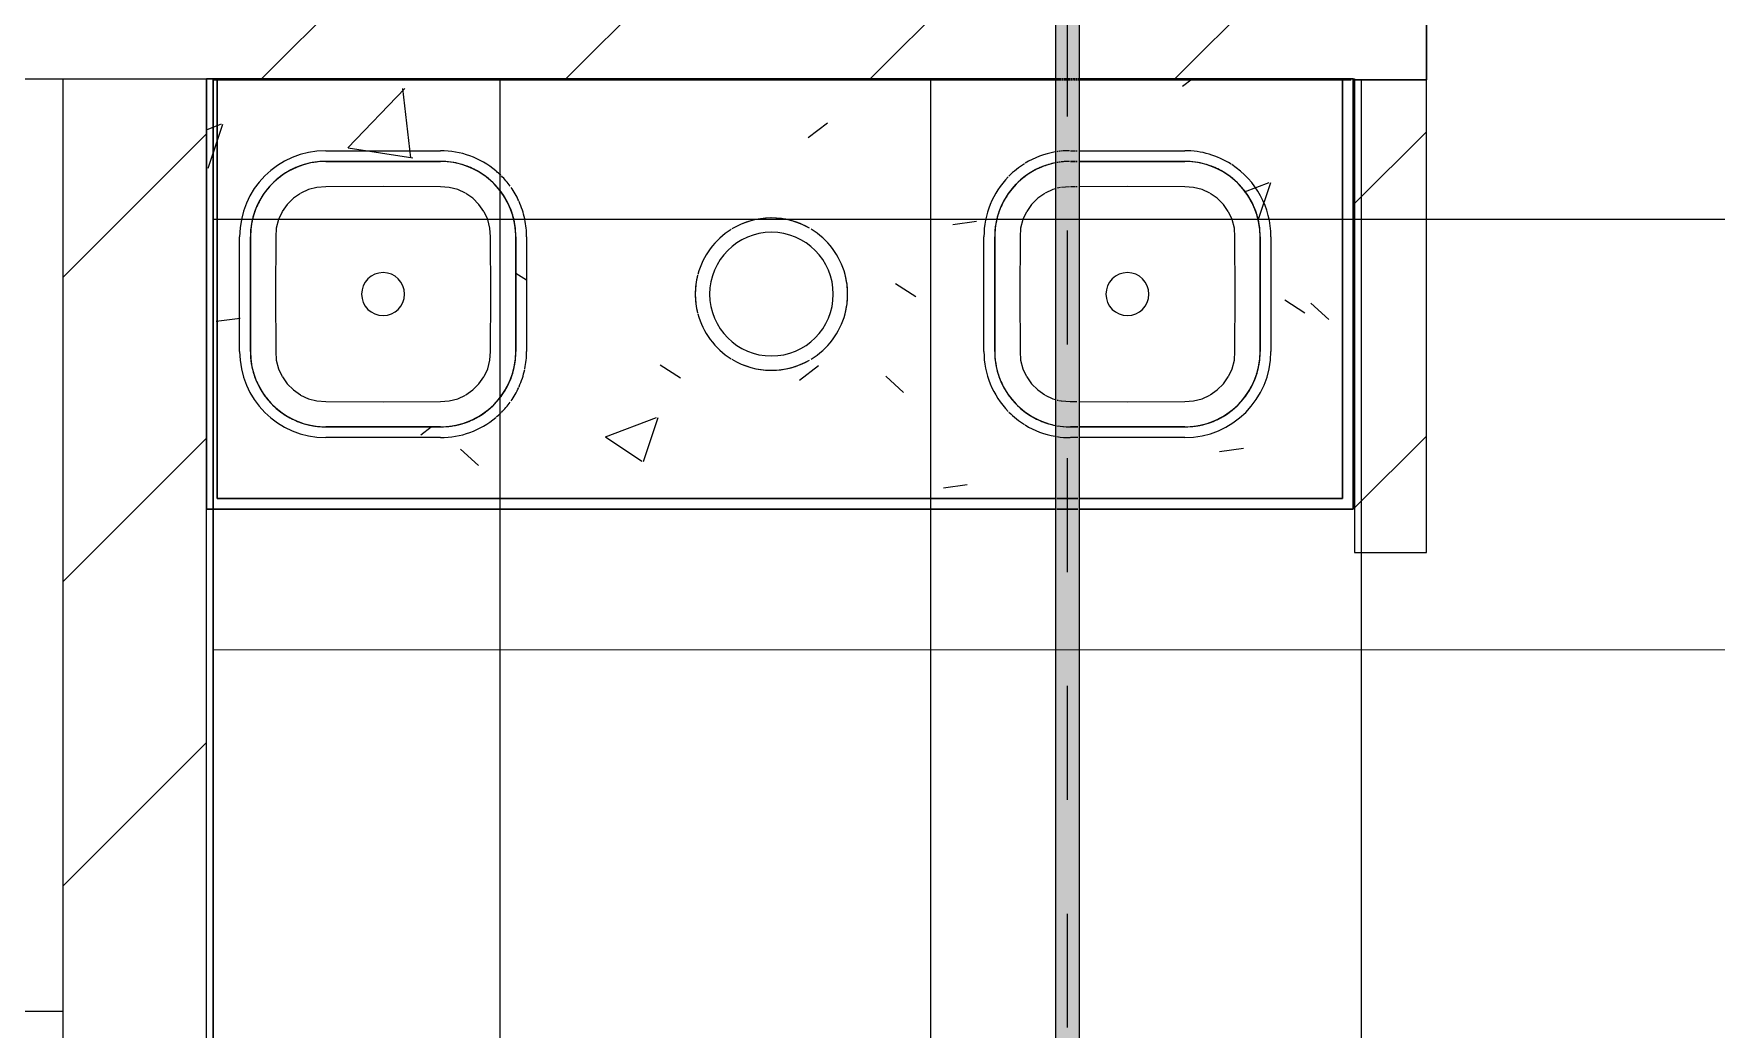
# Model space of a CAD drawing. Header units: millimetres. Extents: x -4000 to 187956, y -58990 to 162485.
# Drawn here: x 7709 to 10054, y 137375 to 138763 of the extents above; entities that cross this region are included whole.
import ezdxf

# ---------------------------------------------------------------- set-up
doc = ezdxf.new("R2010")
doc.units = ezdxf.units.MM
doc.linetypes.add('Dash 1_16_', pattern=[317.5, 158.75, -158.75])
for name, color, linetype, lineweight in [('A-FLOR', 192, 'Continuous', 13), ('A-FLOR-PATT', 8, 'Continuous', 13), ('A-WALL', 113, 'Continuous', 13), ('A-WALL-PATT', 111, 'Continuous', 13), ('P-PIPE', 3, 'Continuous', 9), ('P-PIPE-CNTR', 3, 'Continuous', 9), ('P-SANR-FIXT', 6, 'Continuous', 9)]:
    doc.layers.add(name, color=color, linetype=linetype, lineweight=lineweight)
pattern_1 = [(45, (0, 0), (-212.13203, 212.13203), [])]
pattern_2 = [(50, (-8596.4, -138700.06), (728.7365, -63.7558), [76.2, -838.2]), (355, (-8596.4, -138700.06), (-140.9716, 764.2276), [60.96, -670.56]), (100.451, (-8535.7, -138705.4), (587.77, 700.4668), [64.76, -712.36]), (46.184, (-8596.4, -138496.9), (1084.316, -168.171), [114.3, -1257.3]), (96.636, (-8506.1, -138510.9), (949.61, 989.71), [97.14, -1068.54]), (351.184, (-8596.4, -138496.9), (949.621, 989.701), [91.44, -1005.84]), (21, (-8494.8, -138547.66), (606.4579, -409.0606), [76.2, -838.2]), (326, (-8494.8, -138547.66), (247.2083, 736.753), [60.96, -670.56]), (71.451, (-8444.3, -138581.74), (853.6683, 327.6855), [64.76, -712.36]), (37.5, (-8596.4, -138700.06), (12.3547, 338.2201), [33.528, -628.904, 33.528, -1320.292]), (37.5, (-8596.4, -138700.06), (12.3547, 338.2201), [-695.96, -647.192, 33.528, -639.572]), (7.5, (-8596.4, -138700.06), (267.2789, 400.7221), [33.528, -354.584, 33.528, -870.204]), (7.5, (-8596.4, -138700.06), (267.2789, 400.7221), [-421.64, -613.664, 33.528, -223.012]), (327.5, (-8822.98, -138700.06), (542.36333, -22.91534), [33.528, -220.472, 33.528, -1810.512]), (327.5, (-8822.98, -138700.06), (542.36333, -22.91534), [-287.528, -758.952, 33.528, -1018.032]), (317.5, (-8924.6, -138700.06), (592.517, 101.7071), [33.528, -296.672, 33.528, -1239.52]), (317.5, (-8924.6, -138700.06), (592.517, 101.7071), [-363.728, -492.76, 33.528, -713.232])]

# ---------------------------------------------------------------- blocks, each defined once
blk = doc.blocks.new('PLM-ClinicSink3Basin - PLM-ClinicSink3Basin-766039-0_000')
at = {"layer": 'P-SANR-FIXT'}
h = blk.add_hatch(dxfattribs=at)
h.set_pattern_fill('FP_40', color=256, style=0, pattern_type=2)
h.set_pattern_definition(pattern_2)
h.paths.add_polyline_path([(746.3, -600), (951.9, -600), (951.9, 0), (936.9, 0), (936.9, -585), (-631.3, -585), (-631.3, 0), (-646.3, 0), (-646.3, -600), (462.8, -600)])
h = blk.add_hatch(dxfattribs=at)
h.set_pattern_fill('FP_40', color=256, style=0, pattern_type=2)
h.set_pattern_definition(pattern_2)
h.paths.add_polyline_path([(951.9, -600), (951.9, 0), (-646.3, 0), (-646.3, -600), (746.3, -600)])
h.paths.add_polyline_path([(557.3, -485), (530.2, -481.4), (504.8, -470.9), (483.1, -454.2), (466.4, -432.5), (455.9, -407.2), (452.3, -380), (452.3, -220), (455.9, -192.8), (466.4, -167.5), (483.1, -145.8), (504.8, -129.1), (530.2, -118.6), (557.3, -115), (717.3, -115), (747.2, -119.7), (769.8, -129.1), (791.6, -145.8), (808.3, -167.5), (818.8, -192.8), (822.3, -220), (822.3, -380), (818.8, -407.2), (808.3, -432.5), (791.6, -454.2), (769.8, -470.9), (744.5, -481.4), (717.3, -485)])
h.paths.add_polyline_path([(-387.5, -485), (-480, -485), (-507.2, -481.4), (-532.5, -470.9), (-554.2, -454.2), (-570.9, -432.5), (-581.4, -407.2), (-585, -380), (-585, -220), (-581.4, -192.8), (-570.9, -167.5), (-554.2, -145.8), (-532.5, -129.1), (-507.2, -118.6), (-480, -115), (-320, -115), (-290.1, -119.7), (-267.5, -129.1), (-245.8, -145.8), (-229.1, -167.5), (-218.6, -192.8), (-215, -220), (-215, -380), (-218.6, -407.2), (-229.1, -432.5), (-245.8, -454.2), (-267.5, -470.9), (-292.8, -481.4), (-320, -485)])
h.paths.add_polyline_path([(141.2, -386.2), (118.9, -383.3), (98.1, -374.7), (80.2, -361), (66.5, -343.1), (57.9, -322.3), (55, -300), (57.9, -277.7), (66.5, -256.9), (80.2, -239), (98.1, -225.3), (118.9, -216.7), (141.2, -213.8), (163.5, -216.7), (184.3, -225.3), (202.2, -239), (215.9, -256.9), (224.5, -277.7), (227.4, -300), (224.5, -322.3), (215.9, -343.1), (202.2, -361), (184.3, -374.7), (163.5, -383.3)])
for p, q in [((-646.3, -600), (-646.3, 0)), ((-646.3, 0), (-631.3, 0)), ((-631.3, 0), (-646.3, 0)), ((-646.3, 0), (-646.3, -600)), ((536.9, 0), (-646.3, 0)), ((-646.3, 0), (-646.3, -600)), ((-646.3, -600), (-646.3, 0)), ((-646.3, 0), (536.9, 0)), ((-631.3, -5), (-631.3, 0)), ((-631.3, 0), (-631.3, -5)), ((538.7, 0), (537.5, 0)), ((537.5, 0), (538.7, 0)), ((541.1, 0), (539.1, 0)), ((539.1, 0), (541.1, 0)), ((544.3, 0), (541.8, 0)), ((541.8, 0), (544.3, 0)), ((548.2, 0), (545.2, 0)), ((545.2, 0), (548.2, 0)), ((552.4, 0), (549.3, 0)), ((549.3, 0), (552.4, 0)), ((556.8, 0), (553.6, 0)), ((553.6, 0), (556.8, 0)), ((560.9, 0), (557.9, 0)), ((557.9, 0), (560.9, 0)), ((564.5, 0), (561.9, 0)), ((561.9, 0), (564.5, 0)), ((567.3, 0), (565.4, 0)), ((565.4, 0), (567.3, 0)), ((569.3, 0), (568.1, 0)), ((568.1, 0), (569.3, 0)), ((951.9, 0), (570.3, 0)), ((570.3, 0), (951.9, 0)), ((936.9, 0), (951.9, 0)), ((951.9, 0), (936.9, 0)), ((936.9, 0), (936.9, -4.2)), ((936.9, -4.2), (936.9, 0)), ((951.9, -600), (951.9, 0)), ((951.9, -600), (951.9, 0)), ((951.9, -600), (951.9, 0)), ((951.9, 0), (951.9, -600)), ((-631.3, -585), (-631.3, -5.3)), ((-631.3, -5.3), (-631.3, -585)), ((936.9, -4.4), (936.9, -585)), ((936.9, -585), (936.9, -4.4)), ((-480, -100), (-320, -100)), ((-320, -115), (-480, -115)), ((-480, -115), (-320, -115)), ((-320, -115), (-480, -115)), ((540.6, -116.3), (539.1, -116.6)), ((544.2, -115.8), (541.8, -116.2)), ((548, -115.4), (545.2, -115.7)), ((552.3, -115.1), (549.3, -115.3)), ((556.6, -115), (553.6, -115.1)), ((557.9, -100), (564.3, -100)), ((564.3, -115), (557.9, -115)), ((557.9, -115), (564.3, -115)), ((564.3, -115), (557.9, -115)), ((565.4, -100), (567.2, -100)), ((567.2, -115), (565.4, -115)), ((565.4, -115), (567.2, -115)), ((567.2, -115), (565.4, -115)), ((570.3, -100), (717.3, -100)), ((717.3, -115), (570.3, -115)), ((570.3, -115), (717.3, -115)), ((717.3, -115), (570.3, -115)), ((540.9, -152), (539.2, -152.4)), ((544.1, -151.3), (541.7, -151.7)), ((556.5, -150.3), (545.2, -151.1)), ((564.3, -150.2), (557.9, -150.3)), ((567.2, -150.2), (565.4, -150.2)), ((-600, -380), (-600, -220)), ((-585, -220), (-585, -380)), ((-585, -380), (-585, -220)), ((-585, -220), (-585, -380)), ((-215, -380), (-215, -220)), ((-215, -220), (-215, -380)), ((-215, -380), (-215, -220)), ((-200, -220), (-200, -380)), ((437.3, -380), (437.3, -220)), ((452.3, -220), (452.3, -380)), ((452.3, -380), (452.3, -220)), ((452.3, -220), (452.3, -380)), ((822.3, -380), (822.3, -220)), ((822.3, -220), (822.3, -380)), ((822.3, -380), (822.3, -220)), ((837.3, -220), (837.3, -380)), ((539.2, -447.6), (540.6, -448)), ((541.7, -448.3), (545.1, -448.9)), ((545.2, -448.9), (557.3, -449.7)), ((557.9, -449.7), (566.9, -449.8)), ((-480, -485), (-320, -485)), ((-320, -485), (-480, -485)), ((-480, -485), (-320, -485)), ((540.6, -483.6), (543.6, -484.1)), ((543.7, -484.1), (547.5, -484.5)), ((547.8, -484.6), (551.7, -484.8)), ((552, -484.9), (556, -485)), ((556.2, -485), (557.3, -485)), ((557.9, -485), (568.1, -485)), ((568.1, -485), (557.9, -485)), ((557.9, -485), (568.1, -485)), ((570.3, -485), (717.3, -485)), ((717.3, -485), (570.3, -485)), ((570.3, -485), (717.3, -485)), ((-320, -500), (-480, -500)), ((568.1, -500), (557.9, -500)), ((717.3, -500), (570.3, -500)), ((536.9, -585), (-631.3, -585)), ((-631.3, -585), (536.9, -585)), ((568.1, -585), (539.1, -585)), ((539.1, -585), (541.8, -585)), ((541.8, -585), (565.4, -585)), ((565.4, -585), (568.1, -585)), ((936.9, -585), (570.3, -585)), ((570.3, -585), (936.9, -585)), ((536.9, -600), (-646.3, -600)), ((-646.3, -600), (536.9, -600)), ((-646.3, -600), (536.9, -600)), ((536.9, -600), (-646.3, -600)), ((541.8, -600), (539.1, -600)), ((539.1, -600), (568.1, -600)), ((539.1, -600), (568.1, -600)), ((568.1, -600), (539.1, -600)), ((565.4, -600), (541.8, -600)), ((568.1, -600), (565.4, -600)), ((951.9, -600), (570.3, -600)), ((570.3, -600), (951.9, -600)), ((570.3, -600), (951.9, -600)), ((951.9, -600), (570.3, -600))]:
    blk.add_line(p, q, dxfattribs=at)
at = {"layer": 'P-SANR-FIXT', "flags": 128}
for points in [[(-480, -115), (-484.2, -115.1), (-488.4, -115.3), (-492.6, -115.8), (-496.7, -116.3), (-500.9, -117.1), (-505, -118), (-509, -119.1), (-512.4, -120.2)], [(-293.9, -118.3), (-298, -117.3), (-302.2, -116.5), (-306.3, -115.9), (-310.5, -115.4), (-314.7, -115.1), (-318.9, -115), (-320, -115)], [(536.5, -117.1), (532.4, -118), (528.3, -119.1), (524.9, -120.2)], [(743.4, -118.3), (739.3, -117.3), (735.2, -116.5), (731, -115.9), (726.9, -115.4), (722.7, -115.1), (718.5, -115), (717.3, -115)], [(-542.7, -135.8), (-546, -138.4), (-549.2, -141.1), (-552.3, -143.9), (-554.2, -145.8)], [(-532.5, -129.1), (-535.8, -131), (-539.3, -133.3), (-541.7, -135.1)], [(-513, -120.3), (-517, -121.7), (-520.9, -123.3), (-524.7, -125), (-528.5, -126.9), (-532.2, -128.9)], [(-267.5, -129.1), (-270.5, -127.4), (-274.3, -125.5), (-278.1, -123.7), (-282, -122.1), (-285.9, -120.7), (-289.9, -119.4), (-292.8, -118.6)], [(-246.8, -144.7), (-249.9, -141.8), (-253.1, -139.1), (-256.4, -136.5), (-259.8, -134), (-263.3, -131.6), (-266.8, -129.4)], [(494.6, -135.8), (491.3, -138.4), (488.1, -141.1), (485, -143.9), (483.1, -145.8)], [(504.8, -129.1), (501.6, -131), (498.1, -133.3), (495.6, -135.1)], [(524.3, -120.3), (520.4, -121.7), (516.5, -123.3), (512.6, -125), (508.9, -126.9), (505.2, -128.9)], [(769.8, -129.1), (766.8, -127.4), (763.1, -125.5), (759.3, -123.7), (755.4, -122.1), (751.4, -120.7), (747.4, -119.4), (744.5, -118.6)], [(790.5, -144.7), (787.4, -141.8), (784.2, -139.1), (781, -136.5), (777.6, -134), (774.1, -131.6), (770.5, -129.4)], [(-555.3, -146.8), (-558.2, -149.9), (-560.9, -153.1), (-563.5, -156.4), (-566, -159.8), (-568.4, -163.3), (-570.6, -166.8)], [(-515.3, -159.6), (-525, -166.4), (-533.6, -175), (-540.5, -184.7)], [(-480, -150.3), (-492.2, -151.1), (-504, -154.2), (-514.8, -159.3)], [(-320, -150.3), (-400, -150), (-480, -150.3)], [(-285.1, -159.3), (-296, -154.2), (-307.8, -151.1), (-320, -150.3)], [(-259.6, -184.7), (-266.4, -175), (-275, -166.4), (-284.7, -159.5)], [(-235.8, -157.3), (-238.4, -154), (-241.1, -150.8), (-243.9, -147.7), (-245.8, -145.8)], [(-229.1, -167.5), (-231, -164.2), (-233.3, -160.7), (-235.1, -158.3)], [(482, -146.8), (479.2, -149.9), (476.4, -153.1), (473.8, -156.4), (471.3, -159.8), (469, -163.3), (466.8, -166.8)], [(522, -159.6), (512.3, -166.4), (503.7, -175), (496.9, -184.7)], [(536.8, -153.1), (533.4, -154.2), (522.5, -159.3)], [(717.3, -150.3), (637.3, -150), (570.3, -150.2)], [(752.2, -159.3), (741.3, -154.2), (729.5, -151.1), (717.3, -150.3)], [(777.8, -184.7), (771, -175), (762.3, -166.4), (752.6, -159.5)], [(801.6, -157.3), (799, -154), (796.3, -150.8), (793.5, -147.7), (791.6, -145.8)], [(808.3, -167.5), (806.3, -164.2), (804, -160.7), (802.3, -158.3)], [(-570.9, -167.5), (-572.6, -170.5), (-574.5, -174.3), (-576.3, -178.1), (-577.9, -182), (-579.3, -185.9), (-580.6, -189.9), (-581.4, -192.8)], [(-540.7, -185.1), (-545.8, -196), (-548.9, -207.8), (-549.7, -220)], [(-250.3, -220), (-251.1, -207.8), (-254.2, -196), (-259.3, -185.2)], [(-220.3, -187), (-221.7, -183), (-223.3, -179.1), (-225, -175.3), (-226.9, -171.5), (-228.9, -167.8)], [(-215, -220), (-215.1, -215.8), (-215.3, -211.6), (-215.8, -207.4), (-216.3, -203.3), (-217.1, -199.1), (-218, -195), (-219.1, -191), (-220.2, -187.6)], [(466.4, -167.5), (464.7, -170.5), (462.8, -174.3), (461.1, -178.1), (459.5, -182), (458, -185.9), (456.8, -189.9), (455.9, -192.8)], [(496.7, -185.1), (491.6, -196), (488.4, -207.8), (487.6, -220)], [(787.1, -220), (786.3, -207.8), (783.1, -196), (778.1, -185.2)], [(817, -187), (815.6, -183), (814.1, -179.1), (812.3, -175.3), (810.5, -171.5), (808.5, -167.8)], [(822.3, -220), (822.3, -215.8), (822, -211.6), (821.6, -207.4), (821, -203.3), (820.3, -199.1), (819.3, -195), (818.3, -191), (817.2, -187.6)], [(-581.7, -193.9), (-582.7, -198), (-583.5, -202.2), (-584.1, -206.3), (-584.6, -210.5), (-584.9, -214.7), (-585, -218.9), (-585, -220)], [(455.6, -193.9), (454.7, -198), (453.9, -202.2), (453.2, -206.3), (452.8, -210.5), (452.5, -214.7), (452.3, -218.9), (452.3, -220)], [(-549.7, -220), (-550, -300), (-549.7, -380)], [(-250.3, -380), (-250, -300), (-250.3, -220)], [(487.6, -220), (487.3, -300), (487.6, -380)], [(787.1, -380), (787.3, -300), (787.1, -220)], [(-585, -380), (-584.9, -384.2), (-584.7, -388.4), (-584.2, -392.6), (-583.7, -396.7), (-582.9, -400.9), (-582, -405), (-580.9, -409), (-580.1, -411.7)], [(-549.7, -380), (-548.9, -392.2), (-545.8, -404), (-540.7, -414.8)], [(-259.3, -414.9), (-254.2, -404), (-251.1, -392.2), (-250.3, -380)], [(-218.3, -406.1), (-217.3, -402), (-216.5, -397.8), (-215.9, -393.7), (-215.4, -389.5), (-215.1, -385.3), (-215, -381.1), (-215, -380)], [(452.3, -380), (452.4, -384.2), (452.7, -388.4), (453.1, -392.6), (453.7, -396.7), (454.4, -400.9), (455.4, -405), (456.4, -409), (457.5, -412.4)], [(487.6, -380), (488.4, -392.2), (491.6, -404), (496.6, -414.8)], [(778, -414.9), (783.1, -404), (786.3, -392.2), (787.1, -380)], [(819.1, -406.1), (820, -402), (820.8, -397.8), (821.4, -393.7), (821.9, -389.5), (822.2, -385.3), (822.3, -381.1), (822.3, -380)], [(-579.7, -413), (-578.3, -417), (-576.7, -420.9), (-575, -424.7), (-573.1, -428.5), (-571.1, -432.2)], [(-540.4, -415.3), (-533.6, -425), (-525, -433.6), (-515.3, -440.5)], [(-284.7, -440.4), (-275, -433.6), (-266.4, -425), (-259.5, -415.3)], [(-229.1, -432.5), (-227.4, -429.5), (-225.5, -425.7), (-223.7, -421.9), (-222.1, -418), (-220.7, -414.1), (-220.2, -412.4)], [(-219.9, -411.7), (-219.4, -410.1), (-218.6, -407.2)], [(457.7, -413), (459.1, -417), (460.6, -420.9), (462.3, -424.7), (464.2, -428.5), (466.2, -432.2)], [(496.9, -415.3), (503.7, -425), (512.3, -433.6), (522.1, -440.5)], [(752.7, -440.4), (762.3, -433.6), (771, -425), (777.8, -415.3)], [(808.3, -432.5), (809.9, -429.5), (811.9, -425.7), (813.6, -421.9), (815.2, -418), (816.7, -414.1), (817.2, -412.4)], [(817.4, -411.7), (817.9, -410.1), (818.7, -407.2)], [(-570.9, -432.5), (-569, -435.8), (-566.7, -439.3), (-564.9, -441.7)], [(-564.2, -442.7), (-561.6, -446), (-558.9, -449.2), (-556.1, -452.3), (-554.2, -454.2)], [(-514.9, -440.7), (-504, -445.8), (-492.2, -448.9), (-480, -449.7)], [(-320, -449.7), (-307.8, -448.9), (-296, -445.8), (-285.2, -440.7)], [(-244.7, -453.2), (-241.8, -450.1), (-239.1, -446.9), (-236.5, -443.6), (-234, -440.2), (-231.6, -436.7), (-229.4, -433.2)], [(466.4, -432.5), (468.4, -435.8), (470.7, -439.3), (472.4, -441.7)], [(473.1, -442.7), (475.7, -446), (478.4, -449.2), (481.2, -452.3), (483.1, -454.2)], [(522.5, -440.7), (533.4, -445.8), (536.8, -446.9)], [(717.3, -449.7), (729.5, -448.9), (741.3, -445.8), (752.1, -440.7)], [(792.7, -453.2), (795.5, -450.1), (798.3, -446.9), (800.9, -443.6), (803.4, -440.2), (805.7, -436.7), (807.9, -433.2)], [(-553.2, -455.3), (-550.1, -458.2), (-546.9, -460.9), (-543.6, -463.5), (-540.2, -466), (-536.7, -468.4), (-533.2, -470.6)], [(-480, -449.7), (-400, -450), (-320, -449.7)], [(-267.5, -470.9), (-264.2, -469), (-260.7, -466.7), (-258.3, -464.9)], [(-257.3, -464.2), (-254, -461.6), (-250.8, -458.9), (-247.7, -456.1), (-245.8, -454.2)], [(484.2, -455.3), (487.3, -458.2), (490.4, -460.9), (493.7, -463.5), (497.1, -466), (500.6, -468.4), (504.2, -470.6)], [(570.3, -449.8), (637.3, -450), (717.3, -449.7)], [(769.8, -470.9), (773.1, -469), (776.6, -466.7), (779.1, -464.9)], [(780, -464.2), (783.4, -461.6), (786.6, -458.9), (789.7, -456.1), (791.6, -454.2)], [(-532.5, -470.9), (-529.5, -472.6), (-525.7, -474.5), (-521.9, -476.3), (-518, -477.9), (-514.1, -479.3), (-510.1, -480.6), (-507.2, -481.4)], [(-506.1, -481.7), (-502, -482.7), (-497.8, -483.5), (-493.7, -484.1), (-489.5, -484.6), (-485.3, -484.9), (-481.1, -485), (-480, -485)], [(-320, -485), (-315.8, -484.9), (-311.6, -484.7), (-307.4, -484.2), (-303.3, -483.7), (-299.1, -482.9), (-295, -482), (-291, -480.9), (-287.6, -479.8)], [(-287, -479.7), (-283, -478.3), (-279.1, -476.7), (-275.3, -475), (-271.5, -473.1), (-267.8, -471.1)], [(504.8, -470.9), (507.9, -472.6), (511.6, -474.5), (515.4, -476.3), (519.3, -477.9), (523.2, -479.3), (527.2, -480.6), (530.2, -481.4)], [(531.3, -481.7), (535.4, -482.7), (536.9, -483)], [(717.3, -485), (721.5, -484.9), (725.7, -484.7), (729.9, -484.2), (734.1, -483.7), (738.2, -482.9), (742.3, -482), (746.4, -480.9), (749.8, -479.8)], [(750.4, -479.7), (754.3, -478.3), (758.2, -476.7), (762.1, -475), (765.8, -473.1), (769.5, -471.1)]]:
    blk.add_lwpolyline(points, dxfattribs=at)
at = {"layer": 'P-SANR-FIXT'}
for centre, radius, start, end in [((-480, -220), 120, 90, 180), ((-480, -220), 105, 90, 180), ((-480, -220), 105, 90, 180), ((-480, -220), 105, 90, 106.4669), ((-320, -220), 120, 50.0434, 90), ((-320, -220), 105, 73.5331, 90), ((-320, -220), 105, 0, 90), ((-320, -220), 105, 0, 90), ((557.3, -220), 105, 101.2906, 180), ((557.3, -220), 105, 101.2906, 180), ((557.3, -220), 120, 99.9293, 121.4166), ((557.3, -220), 105, 101.3478, 106.4669), ((557.3, -220), 120, 97.9472, 98.8433), ((557.3, -220), 105, 99.0908, 100.1066), ((557.3, -220), 105, 99.0448, 100.0556), ((557.3, -220), 105, 99.0448, 100.0556), ((557.3, -220), 120, 96.3869, 97.555), ((557.3, -220), 105, 97.3102, 98.6342), ((557.3, -220), 105, 97.273, 98.5907), ((557.3, -220), 105, 97.273, 98.5907), ((557.3, -220), 120, 90.3615, 95.876), ((557.3, -220), 105, 90.4267, 96.7155), ((557.3, -220), 105, 90.4245, 96.6816), ((557.3, -220), 105, 90.4245, 96.6816), ((717.3, -220), 120, 57.3969, 90), ((717.3, -220), 105, 73.5331, 90), ((717.3, -220), 105, 0, 90), ((717.3, -220), 105, 0, 90), ((-480, -220), 105, 129.6198, 140.3802), ((-480, -220), 105, 123.4073, 129.6198), ((-480, -220), 105, 112.0128, 123.4073), ((-480, -220), 105, 106.6513, 112.0128), ((-320, -220), 105, 67.9872, 73.3487), ((-320, -220), 105, 56.5927, 67.9872), ((-320, -220), 105, 50.3802, 56.5927), ((-320, -220), 105, 39.6198, 50.3802), ((-320, -220), 120, 45.5441, 49.8306), ((-320, -220), 120, 36, 45.0205), ((557.3, -220), 120, 135.8341, 180), ((557.3, -220), 120, 121.9132, 135.1485), ((557.3, -220), 105, 129.6198, 140.3802), ((557.3, -220), 105, 123.4073, 129.6198), ((557.3, -220), 105, 112.0128, 123.4073), ((557.3, -220), 105, 106.6513, 112.0128), ((717.3, -220), 105, 67.9872, 73.3487), ((717.3, -220), 105, 56.5927, 67.9872), ((717.3, -220), 105, 50.3802, 56.5927), ((717.3, -220), 120, 0, 56.9308), ((717.3, -220), 105, 39.6198, 50.3802), ((-480, -220), 105, 146.5927, 157.9872), ((-480, -220), 105, 140.3802, 146.5927), ((-320, -220), 105, 33.4073, 39.6198), ((-320, -220), 105, 22.0128, 33.4073), ((-320, -220), 120, 24.6931, 35.0409), ((557.3, -220), 105, 146.5927, 157.9872), ((557.3, -220), 105, 140.3802, 146.5927), ((717.3, -220), 105, 33.4073, 39.6198), ((717.3, -220), 105, 22.0128, 33.4073), ((-480, -220), 105, 157.9872, 163.3487), ((-320, -220), 105, 16.6513, 22.0128), ((-320, -220), 120, 12.0934, 24.1327), ((557.3, -220), 105, 157.9872, 163.3487), ((717.3, -220), 105, 16.6513, 22.0128), ((-480, -220), 105, 163.3487, 180), ((-320, -220), 105, 360, 16.6513), ((-320, -220), 120, 0, 11.5773), ((557.3, -220), 105, 163.3487, 180), ((717.3, -220), 105, 360, 16.6513), ((141.2, -300), 86.2, 90, 270), ((141.2, -300), 86.2, 90, 270), ((141.2, -300), 86.2, 270, 90), ((141.2, -300), 86.2, 270, 90), ((-400, -300), 30, 0, 180), ((-400, -300), 30, 360, 180), ((637.3, -300), 30, 0, 180), ((637.3, -300), 30, 360, 180), ((-400, -300), 30, 180, 360), ((-400, -300), 30, 180, 360), ((637.3, -300), 30, 180, 360), ((637.3, -300), 30, 180, 360), ((-480, -380), 120, 180, 270), ((-480, -380), 105, 180, 196.6513), ((-480, -380), 105, 180, 270), ((-480, -380), 105, 180, 270), ((-320, -380), 105, 270, 0), ((-320, -380), 105, 270, 0), ((-320, -380), 105, 343.3487, 360), ((-320, -380), 120, 348.4227, 0), ((557.3, -380), 120, 180, 224.1659), ((557.3, -380), 105, 180, 196.6513), ((557.3, -380), 105, 180, 258.7094), ((557.3, -380), 105, 180, 258.7094), ((717.3, -380), 120, 270, 0), ((717.3, -380), 105, 270, 0), ((717.3, -380), 105, 270, 0), ((717.3, -380), 105, 343.3487, 360), ((-480, -380), 105, 196.6513, 202.0128), ((-480, -380), 105, 202.0128, 213.4073), ((-320, -380), 105, 326.5927, 337.9872), ((-320, -380), 105, 337.9872, 343.3487), ((-320, -380), 120, 335.8673, 347.9066), ((557.3, -380), 105, 196.6513, 202.0128), ((557.3, -380), 105, 202.0128, 213.4073), ((717.3, -380), 105, 326.5927, 337.9872), ((717.3, -380), 105, 337.9872, 343.3487), ((-480, -380), 105, 213.4073, 219.6198), ((-320, -380), 105, 320.3802, 326.5927), ((-320, -380), 120, 324.9591, 335.3069), ((557.3, -380), 105, 213.4073, 219.6198), ((717.3, -380), 105, 320.3802, 326.5927), ((-480, -380), 105, 219.6198, 230.3802), ((-480, -380), 105, 230.3802, 236.5927), ((-480, -380), 105, 236.5927, 247.9872), ((-320, -380), 105, 292.0128, 303.4073), ((-320, -380), 105, 303.4073, 309.6198), ((-320, -380), 105, 309.6198, 320.3802), ((-320, -380), 120, 310.1694, 314.4559), ((-320, -380), 120, 314.9795, 324), ((557.3, -380), 120, 224.8515, 238.0868), ((557.3, -380), 105, 219.6198, 230.3802), ((557.3, -380), 105, 230.3802, 236.5927), ((557.3, -380), 105, 236.5927, 247.9872), ((717.3, -380), 105, 292.0128, 303.4073), ((717.3, -380), 105, 303.4073, 309.6198), ((717.3, -380), 105, 309.6198, 320.3802), ((-480, -380), 105, 247.9872, 253.3487), ((-480, -380), 105, 253.3487, 270), ((-320, -380), 120, 270, 309.9566), ((-320, -380), 105, 270, 286.6513), ((-320, -380), 105, 286.6513, 292.0128), ((557.3, -380), 120, 238.5834, 260.0707), ((557.3, -380), 105, 247.9872, 253.3487), ((557.3, -380), 105, 253.3487, 258.6522), ((557.3, -380), 105, 259.8934, 270), ((557.3, -380), 105, 259.9444, 270), ((557.3, -380), 105, 259.9444, 270), ((717.3, -380), 105, 270, 286.0494), ((717.3, -380), 105, 286.6513, 292.0128), ((557.3, -380), 120, 261.1567, 270)]:
    blk.add_arc(centre, radius, start, end, dxfattribs=at)
at = {"layer": 'P-SANR-FIXT', "color": 254}
for start, end in [(121.9231, 165), (90, 121.1799), (60, 90), (15, 58.7127), (165.5803, 194.4197), (345.1508, 14.8492), (195, 238.0769), (301.2873, 345), (238.8201, 270), (270, 300)]:
    blk.add_arc((141.2, -300), 106.2, start, end, dxfattribs=at)
at = {"layer": 'P-SANR-FIXT', "color": 253}
for radius, start, end in [(106.2, 121.9231, 165), (106.2, 121.9231, 165), (106.2, 90, 121.1799), (106.2, 60, 121.1799), (106.2, 60, 90), (106.2, 15, 58.7127), (106.2, 15, 58.7127), (86.2, 0, 180), (106.2, 165.5803, 194.4197), (106.2, 165.5803, 180), (106.2, 345.1508, 14.8492), (106.2, 0, 14.8492), (106.2, 180, 194.4197), (86.2, 180, 360), (106.2, 345.1508, 360), (106.2, 195, 238.0769), (106.2, 195, 238.0769), (106.2, 301.2873, 345), (106.2, 301.2873, 345), (106.2, 238.8201, 270), (106.2, 238.8201, 300), (106.2, 270, 300)]:
    blk.add_arc((141.2, -300), radius, start, end, dxfattribs=at)
at = {"layer": 'P-SANR-FIXT', "color": 252}
for radius, start, end in [(106.2, 121.9231, 165), (106.2, 60, 121.1799), (106.2, 15, 58.7127), (86.2, 0, 180), (106.2, 165.5803, 180), (106.2, 360, 14.8492), (106.2, 180, 194.4197), (86.2, 180, 0), (106.2, 345.1508, 360), (106.2, 195, 238.0769), (106.2, 301.2873, 345), (106.2, 238.8201, 300)]:
    blk.add_arc((141.2, -300), radius, start, end, dxfattribs=at)
blk = doc.blocks.new('CMF2_NHAXUONG_A_rvt-1-0_000')
at = {"layer": 'A-FLOR-PATT', "lineweight": 9}
h = blk.add_hatch(dxfattribs=at)
h.set_pattern_fill('FP_25', color=252, style=0, pattern_type=2)
h.set_pattern_definition([(89.998, (160159.3, 137898.8), (-600, 0.021), []), (179.998, (160159.3, 137898.8), (-0.021, -600), [])])
h.paths.add_polyline_path([(154749.9, 498.9), (160009.4, 498.9), (160009.3, 1898.5), (156700.3, 1898.5), (156700.4, 1498.5), (156600.4, 1498.5), (156600.4, 2298.5), (158059, 2298.5), (158059, 5748.6), (156099.9, 5748.4), (156099.9, 4399.9), (155999.9, 4399.9), (155999.9, 5748.5), (154749.9, 5748.5), (154749.9, 751.9)])
h.paths.add_polyline_path([(160209.3, 1748.7), (165509.4, 1749.4), (165509.1, 3698.3), (162659.1, 3698.3), (162659.1, 3548.4), (162459.1, 3548.4), (162459.1, 4948.7), (161059.3, 4948.8), (161059.3, 4898.3), (160209.4, 4898.9), (160209.3, 3698.4), (160859.1, 3698.4), (160859.1, 3498.4), (160209.1, 3498.4), (160209.3, 1920)])
h.paths.add_polyline_path([(158997.5, 2198.5), (159409.4, 2198.5), (159409.4, 3498.6), (158258.8, 3498.6), (158258.8, 2198.5), (158714, 2198.5)])
h.paths.add_polyline_path([(159280.9, 3698.4), (160009.1, 3698.4), (160009.1, 4898.7), (159959, 4898.6), (159959.9, 5848.6), (158258.6, 5848.6), (158258.6, 3698.4)])
h.paths.add_polyline_path([(83409, 5348.5), (85559, 5348.5), (85559, 6948.5), (83409, 6948.5), (83409, 5424.1)])
h.paths.add_polyline_path([(83209.3, 5348.6), (83209.3, 10108.8), (82009.3, 10108.8), (82009.3, 8808.8), (80984.3, 8808.8), (80984, 7248.5), (82234, 7248.5), (82234, 5348.6)])
h.paths.add_polyline_path([(80485.4, 6361), (80784.3, 6361), (80784.3, 8808.8), (79759.3, 8808.8), (79759.3, 10108.8), (78559.3, 10108.8), (78559.3, 6361), (79918.5, 6361)])
h.paths.add_polyline_path([(79959.3, 9008.8), (81809.3, 9008.8), (81809.3, 10208.8), (79959.3, 10208.8), (79959.3, 10096.2)])
h.paths.add_polyline_path([(5374.6, 15998.7), (5859, 15998.7), (5859, 18498.6), (509, 18498.6), (509, 17048.6), (4299.8, 17048.6), (4299.8, 15998.7), (5091.1, 15998.7)])
h.paths.add_polyline_path([(4409, 18698.6), (5959, 18698.6), (5959, 20998.6), (4409, 20998.6), (4409, 19440.5)])
h.paths.add_polyline_path([(509, 21198.6), (5859, 21198.6), (5859, 24898.3), (3969.3, 24898.3), (3969.3, 22848.6), (4609.3, 22848.6), (4609.3, 22743.9), (3769.3, 22743.9), (3769.3, 24698.7), (509, 24698.7), (509, 22798.6), (2129.3, 22798.6), (2129.3, 23198.6), (2229.3, 23198.6), (2229.3, 22398.6), (509, 22398.6), (509, 21776.6)])
h.paths.add_polyline_path([(4249.8, 73948.5), (5800.2, 73948.6), (5800.2, 76398.6), (4359, 76398.6), (4359, 76098.6), (509.3, 76098.7), (509.3, 73998.6), (4159, 73998.6), (4159, 74648.7), (4249.8, 74648.7), (4249.8, 74338.3)])
h.paths.add_polyline_path([(161750.2, 73948.5), (161750.2, 74640), (161850.2, 74640), (161850.3, 73998.6), (165509.4, 73998.7), (165509.4, 76098.7), (161659.5, 76098.6), (161659.5, 76398.6), (160200, 76398.6), (160200, 73948.6), (161548.4, 73948.6)])
h.paths.add_polyline_path([(161548.4, 76598.6), (161659, 76598.6), (161659, 78298.6), (160209, 78298.6), (160209, 76598.6)])
h.paths.add_polyline_path([(5091.1, 76598.6), (5809.5, 76598.6), (5809.5, 78298.6), (4359.5, 78298.6), (4359.5, 76598.6)])
h.paths.add_polyline_path([(160199.7, 78498.6), (161659.3, 78498.7), (161659.6, 78798.6), (165509.6, 78798.7), (165509.1, 80348.6), (161859.5, 80348.6), (161859.5, 80048.7), (161750, 80048.7), (161750, 80948.7), (160200.2, 80948.3), (160200, 80178.5)])
h.paths.add_polyline_path([(5709.5, 78498.6), (5709.5, 80948.3), (4250, 80948.3), (4250, 80299.3), (4149.8, 80299.3), (4149.8, 80348.6), (509.3, 80348.6), (508.9, 78798.7), (4159.2, 78798.6), (4159.5, 78498.6), (5091.1, 78498.6)])
h.paths.add_polyline_path([(86109.5, 132101.2), (86109.5, 133323.8), (84609.5, 133323.8), (84609.5, 132101.2)])
h.paths.add_polyline_path([(83259.5, 132200.9), (84409.5, 132200.9), (84409.5, 133523.8), (85259.5, 133523.8), (85259.3, 134848.4), (83259.5, 134848.4), (83259.5, 132740.2)])
h.paths.add_polyline_path([(87459.3, 132201.2), (87459.3, 134848.6), (85459.5, 134848.2), (85459.5, 133523.8), (86309.5, 133526.1), (86309.5, 132201.2), (86721, 132201.2)])
h.paths.add_polyline_path([(11209.2, 135098.7), (11209, 140698.7), (6109.3, 140698.7), (6109.3, 139698.7), (6059, 139698.7), (6059, 139098.7), (9550.3, 139098.7), (9550.3, 139498.7), (9650.3, 139498.7), (9650.3, 138698.7), (7959.6, 138698.7), (7959.6, 135098.7), (9859, 135098.8), (9859, 137148.7), (9259, 137148.7), (9259, 137348.7), (10059, 137348.7), (10059, 135098.8), (10759.9, 135098.7)])
h.paths.add_polyline_path([(156349.9, 135098.8), (156349.9, 136499.7), (156449.9, 136499.7), (156449.9, 135098.8), (158059.1, 135098.8), (158059.1, 138698.7), (156349.9, 138698.7), (156349.9, 139498.7), (156449.9, 139498.7), (156449.9, 139098.7), (159959.7, 139098.7), (159959.7, 140698.8), (154809.2, 140698.6), (154808.9, 135098.8)])
h.paths.add_polyline_path([(162549.8, 135998.6), (162549.8, 137398.7), (162659, 137398.7), (162659, 137248.8), (165509.4, 137248.8), (165509.6, 139448.5), (160159.5, 139448.5), (160159.5, 137398.7), (160750.2, 137398.7), (160750.2, 137298.7), (160149.8, 137298.7), (160149.8, 135998.8), (161548.4, 135998.7)])
h.paths.add_polyline_path([(3449.8, 135998.7), (5900.2, 135998.7), (5900.2, 137297.6), (5248.6, 137297.6), (5248.6, 137398.7), (5859, 137398.7), (5859, 139448.7), (509.4, 139448.7), (509.4, 137248.8), (3449.8, 137249.9), (3449.8, 136244.3)])
h.paths.add_polyline_path([(6059, 137398.7), (7159.6, 137398.7), (7159.6, 138698.7), (6059, 138698.7), (6059, 137412.3)])
h.paths.add_polyline_path([(158858.9, 137398.7), (159959, 137398.7), (159959, 138698.7), (158858.9, 138698.7), (158858.9, 137412.3)])
at = {"layer": 'A-WALL-PATT', "lineweight": 9}
h = blk.add_hatch(dxfattribs=at)
h.set_pattern_fill('FP_13', color=250, style=0, pattern_type=2)
h.set_pattern_definition(pattern_1)
h.paths.add_polyline_path([(9626.1, 138040), (9650.3, 138040), (9650.3, 139500), (9550.3, 139500), (9550.3, 138040)])
h = blk.add_hatch(dxfattribs=at)
h.set_pattern_fill('FP_13', color=250, style=0, pattern_type=2)
h.set_pattern_definition(pattern_1)
h.paths.add_polyline_path([(6100.2, 138700.1), (9550.3, 138700.1), (9550.3, 138900.1), (6100.2, 138900.1), (6100.2, 138872.4)])
h = blk.add_hatch(dxfattribs=at)
h.set_pattern_fill('FP_13', color=250, style=0, pattern_type=2)
h.set_pattern_definition(pattern_1)
h.paths.add_polyline_path([(7750.1, 127349.9), (7950.1, 127349.9), (7950.1, 138700.1), (7750.1, 138700.1), (7750.1, 128068)])
h = blk.add_hatch(dxfattribs=at)
h.set_pattern_fill('FP_13', color=250, style=0, pattern_type=2)
h.set_pattern_definition(pattern_1)
h.paths.add_polyline_path([(7750.1, 137200.1), (7750.1, 137400.1), (6100.2, 137400.1), (6100.2, 137200.1), (7358.6, 137200.1)])
at = {"layer": 'A-FLOR', "color": 81, "lineweight": 15}
for p, q in [((9650.3, 138698.7), (9650.3, 139498.7)), ((7965.1, 138698.7), (7959.6, 138698.7)), ((7959.6, 138698.7), (7959.6, 138696.9)), ((7959.6, 138696.7), (7959.6, 138103.4)), ((7965.1, 138698.7), (9133.3, 138698.7)), ((9166.7, 138698.7), (9533.3, 138698.7)), ((9543.4, 138698.7), (9533.3, 138698.7)), ((9545.5, 138698.7), (9543.6, 138698.7)), ((9550.5, 138698.7), (9650.3, 138698.7)), ((7959.6, 138103.2), (7959.6, 138101))]:
    blk.add_line(p, q, dxfattribs=at)
at = {"layer": 'A-FLOR', "color": 93, "lineweight": 15}
for p, q in [((9650.3, 139498.7), (9650.3, 138698.7)), ((9133.3, 138698.7), (7965.1, 138698.7)), ((9533.3, 138698.7), (9166.7, 138698.7)), ((9548.3, 138698.7), (9550.5, 138698.7)), ((9650.3, 138698.7), (9550.5, 138698.7)), ((7959.6, 135285.1), (7959.6, 138100.1))]:
    blk.add_line(p, q, dxfattribs=at)
at = {"layer": 'A-FLOR', "color": 71, "lineweight": 15}
for p, q in [((7959.6, 138696.9), (7959.6, 138698.7)), ((7959.6, 138698.7), (7965.1, 138698.7)), ((7959.6, 138103.4), (7959.6, 138696.7)), ((9533.3, 138698.7), (9543.4, 138698.7)), ((9543.6, 138698.7), (9545.5, 138698.7)), ((7959.6, 138101), (7959.6, 138103.2))]:
    blk.add_line(p, q, dxfattribs=at)
at = {"layer": 'A-FLOR', "color": 23, "lineweight": 15}
for p, q in [((9133.9, 138698.7), (9135.1, 138698.7)), ((9135.1, 138698.7), (9133.9, 138698.7)), ((9135.5, 138698.7), (9137.5, 138698.7)), ((9137.5, 138698.7), (9135.5, 138698.7)), ((9138.2, 138698.7), (9140.7, 138698.7)), ((9140.7, 138698.7), (9138.2, 138698.7)), ((9141.7, 138698.7), (9144.6, 138698.7)), ((9144.6, 138698.7), (9141.7, 138698.7)), ((9145.7, 138698.7), (9148.8, 138698.7)), ((9148.8, 138698.7), (9145.7, 138698.7)), ((9150, 138698.7), (9153.2, 138698.7)), ((9153.2, 138698.7), (9150, 138698.7)), ((9154.3, 138698.7), (9157.3, 138698.7)), ((9157.3, 138698.7), (9154.3, 138698.7)), ((9158.4, 138698.7), (9160.9, 138698.7)), ((9160.9, 138698.7), (9158.4, 138698.7)), ((9161.8, 138698.7), (9163.8, 138698.7)), ((9163.8, 138698.7), (9161.8, 138698.7)), ((9164.5, 138698.7), (9165.7, 138698.7)), ((9165.7, 138698.7), (9164.5, 138698.7))]:
    blk.add_line(p, q, dxfattribs=at)
at = {"layer": 'A-FLOR', "color": 94, "lineweight": 15}
for p, q in [((9550.5, 138698.7), (9548.3, 138698.7)), ((7959.6, 138100.1), (7959.6, 135285.1))]:
    blk.add_line(p, q, dxfattribs=at)
at = {"layer": 'A-WALL', "color": 90, "lineweight": 15}
for p, q in [((9650.3, 138040), (9650.3, 139500)), ((7250.4, 138700.1), (7750.1, 138700.1)), ((7750.1, 138700.1), (7750.1, 137400.1)), ((7950.1, 135100), (7950.1, 138700.1)), ((7950.1, 138700.1), (9133.3, 138700.1)), ((9166.7, 138700.1), (9550.3, 138700.1)), ((9550.3, 138700.1), (9550.3, 138040)), ((9550.3, 138040), (9650.3, 138040)), ((7750.1, 137400.1), (7250.4, 137400.1))]:
    blk.add_line(p, q, dxfattribs=at)
at = {"layer": 'A-WALL', "color": 35, "lineweight": 15}
for p, q in [((7750.1, 138700.1), (7750.1, 137400.1)), ((7950.1, 136130.1), (7950.1, 138100.1))]:
    blk.add_line(p, q, dxfattribs=at)
at = {"layer": 'A-WALL', "color": 53, "lineweight": 15}
for p, q in [((7750.1, 138700.1), (7950.1, 138700.1)), ((7750.1, 137400.1), (7750.1, 137200.1))]:
    blk.add_line(p, q, dxfattribs=at)
at = {"layer": 'A-WALL', "color": 31, "lineweight": 15}
blk.add_line((7950.1, 138100.1), (7950.1, 138700.1), dxfattribs=at)
at = {"layer": 'A-WALL', "color": 14, "lineweight": 15}
for p, q in [((9133.9, 138700.1), (9135.1, 138700.1)), ((9135.5, 138700.1), (9137.5, 138700.1)), ((9138.2, 138700.1), (9140.7, 138700.1)), ((9141.7, 138700.1), (9144.6, 138700.1)), ((9145.7, 138700.1), (9148.9, 138700.1)), ((9150, 138700.1), (9153.2, 138700.1)), ((9154.3, 138700.1), (9157.3, 138700.1)), ((9158.4, 138700.1), (9160.9, 138700.1)), ((9161.8, 138700.1), (9163.8, 138700.1)), ((9164.5, 138700.1), (9165.7, 138700.1))]:
    blk.add_line(p, q, dxfattribs=at)
at = {"layer": 'P-SANR-FIXT', "color": 250, "lineweight": 9}
blk.add_blockref('PLM-ClinicSink3Basin - PLM-ClinicSink3Basin-766039-0_000', (8596.4, 138700.1), dxfattribs=at)

msp = doc.modelspace()

# ---------------------------------------------------------------- block references
at = {"lineweight": 5}
msp.add_blockref('CMF2_NHAXUONG_A_rvt-1-0_000', (0, 0), dxfattribs=at)

# ---------------------------------------------------------------- next in the draw order: hatches: boundary and pattern name
at = {"layer": 'P-PIPE', "transparency": 33554534}
for points in [[(9150, 136742.6), (9150, 139409.5), (9133.3, 139409.5), (9133.9, 136742.6), (9145.7, 136742.6)], [(9150, 136742.6), (9166.7, 136742.6), (9166.1, 139409.5), (9150, 139409.5), (9150, 136828.3)]]:
    msp.add_hatch(color=1, dxfattribs=at).paths.add_polyline_path(points)

# ---------------------------------------------------------------- next in the draw order: linework, layer by layer
at = {"layer": 'P-PIPE', "color": 20, "lineweight": 13}
for p, q in [((9133.3, 139409.5), (9133.3, 136742.6)), ((9166.7, 136742.6), (9166.7, 139409.5))]:
    msp.add_line(p, q, dxfattribs=at)
at = {"layer": 'P-PIPE-CNTR', "color": 1, "linetype": 'Dash 1_16_'}
msp.add_line((9150, 136742.6), (9150, 139409.5), dxfattribs=at)
msp.add_line((9150, 136742.6), (9150, 139409.5), dxfattribs=at)

doc.saveas('drawing.dxf')
